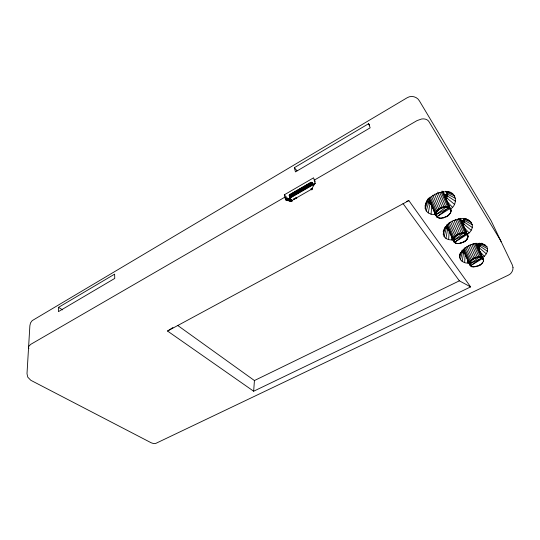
<?xml version="1.0" encoding="UTF-8"?>
<svg xmlns="http://www.w3.org/2000/svg" width="540" height="540" viewBox="0 0 540 540"><rect width="100%" height="100%" fill="white"/><g stroke="black" fill="none" stroke-linecap="round" stroke-linejoin="round"><path stroke-width="0.81" d="M289.649 194.846L289.724 196.189L289.818 194.71L311.02 182.432L312.161 182.635L313.24 184.862L314.557 184.484M453.317 239.909C435.908 240.8 444.575 221.387 456.131 219.875C468.045 214.637 479.48 225.767 466.864 234.846M440.788 218.221L444.461 217.566L440.876 218.241L439.135 218.052L436.961 216.79L436.016 214.63L436.765 212.024L439.054 209.554L442.361 207.812L447.565 207.286L450.063 208.474L450.738 209.507L450.644 212.112L451.062 210.573L443.043 191.491L443.3 192.733M445.919 199.199C447.896 196.978 448.268 193.091 445.615 191.221M58.563 307.348L58.428 311.641L114.757 278.424L114.622 274.144L58.563 307.348L62.566 309.879M450.117 209.331C458.17 204.694 456.955 192.024 446.864 191.383M469.112 262.913C463.091 264.256 456.658 258.215 460.714 252.396M462.834 225.14L464.393 222.197L463.901 219.004L471.548 222.453M464.636 262.548L465.19 254.205M448.619 239.483L449.294 229.966M478.278 248.819L479.831 246.091L479.439 243.149L486.905 246.679C489.071 250.763 485.939 255.251 482.693 257.695M406.492 201.454L408.868 200.603L470.624 286.902L253.658 391.223L254.428 380.545L177.647 325.418M436.03 214.718L431.082 214.218L431.771 205.16M286.855 200.036L287.105 199.112L287.206 199.922C285.647 199.746 288.758 198.032 289.521 199.631M289.507 195.534L289.231 195.851L289.602 194.677L310.824 182.385L312.039 182.959L313.24 184.862M286.538 200.279L286.686 199.402L286.969 200.421L286.673 200.07L286.612 200.576M444.832 195.953L445.73 194.441L447.721 193.752M288.313 199.544L289.791 197.39L312.701 184.14M289.885 201.103C288.502 198.153 291.398 198.2 289.528 195.73L289.15 195.5M450.785 212.038L451.042 210.431L450.036 208.123M467.208 238.997C464.65 242.015 467.991 238.228 467.843 237.735C467.404 237.593 468.322 234.988 467.208 234.259C462.436 230.364 450.589 236.291 454.511 242.318L467.235 234.414L460.12 218.302M456.536 243.452L458.278 243.567L456.536 243.452L454.511 242.318L453.661 240.347L453.85 239.166L455.402 236.75L458.197 234.738L461.592 233.597L464.832 233.51L467.174 234.583L467.788 235.528L467.64 237.924M461.673 221.846L462.564 220.448L464.481 219.8M462.328 223.324L463.226 221.927L464.657 221.319L463.995 219.847M462.139 261.475L463.644 252.673L461.997 250.256M439.884 192.753L445.912 207.198L436.016 214.63L435.544 214.414L428.787 198.207M445.973 238.302L447.599 229.196L445.804 226.564L443.144 234.252M431.082 214.218L428.261 212.915L430.029 203.486L428.746 202.216L428.065 200.617L428.045 198.781M457.218 219.206L463.3 233.267L453.661 240.347L446.735 224.903M476.132 243.196L482.888 258.316L470.576 265.707C466.567 260.496 477.232 255.123 481.916 257.499C483.84 258.113 483.354 260.415 483.334 261.488C483.624 261.326 479.912 266.099 482.733 262.42M475.551 266.591C487.964 263.291 470.185 268.218 471.346 266.369C466.276 261.32 478.143 254.732 482.834 258.485L483.435 260.469M477.131 245.612L478.015 244.316L479.858 243.702M473.101 243.452L479.176 257.297L469.82 263.891L469.382 263.675M483.334 261.488L483.617 260.091L476.557 244.391M450.833 210.823L449.935 208.629L445.912 207.198L447.471 207.454L447.586 206.82L441.207 192.173M467.849 236.736C468.396 234.758 465.251 234.353 464.846 233.064L458.453 218.612M480.472 264.722L478.94 265.626L481.727 263.763M483.273 259.47L481.741 258.053L479.142 257.465L480.539 257.661L480.64 257.087L474.599 243.594M460.397 259.848L462.537 251.606M444.103 236.52L446.411 228.035M428.261 212.915L426.249 210.965L428.746 202.216M459.54 257.756L461.747 251.006M464.832 241.225C459.608 245.295 470.084 237.195 464.778 241.394L466.155 240.3M426.249 210.965C424.028 207.65 425.493 203.701 427.093 200.468M432.999 208.19L436.779 216.824L450.063 208.474L442.692 191.194M425.176 208.494L428.065 200.617M426.134 202.649L428.645 198.315M286.794 199.287L286.598 199.773L287.584 199.031L287.942 200.495L289.811 201.022M443.178 231.647L444.947 227.138M436.961 216.79L449.024 207.59L441.943 191.153M459.635 255.353C463.28 245.619 478.67 239.051 486.905 246.679M454.511 242.318L466.209 233.773L459.79 219.078M470.576 265.707L481.93 257.742L475.524 243.263M425.135 205.652L427.721 199.55M450.164 213.388L450.846 211.775L450.164 213.388L447.808 215.879L443.144 217.802M447.214 193.793L447.869 195.284L446 196.283L445.561 197.795M448.16 223.898L454.113 237.749L453.303 240.253L453.89 241.421M447.242 224.424L453.404 238.889C455.72 235.298 462.341 231.14 467.208 234.259M467.843 237.735L466.054 240.32M311.857 189.149L310.959 188.96L311.789 189.918M467.998 236.635L467.026 239.139M480.512 245.16L478.305 246.071L478.001 247.61M450.981 210.715L450.792 209.189M289.528 195.116L289.818 194.71L289.217 195.129L289.602 194.677L289.339 196.088L312.039 182.959L311.675 182.412L312.255 182.79L311.924 182.716M449.152 214.691L450.225 213.287M314.975 183.033L314.55 184.694M462.53 252.369L464.036 251.309M428.119 199.665C433.485 193.793 442.051 190.397 449.915 192.436M450.589 209.642C447.977 202.406 431.818 209.52 436.631 216.783M429.428 203.283L430.745 202.433M447.808 215.879L449.199 214.616M446.823 228.704L448.106 227.914M480.458 264.782L481.768 263.682M253.658 391.223L167.528 331.04L172.922 327.544M446.216 216.871L447.836 215.818M471.218 266.335L474.14 266.828L472.48 266.726M464.866 241.34L460.35 243.189M368.618 123.707L370.17 127.818L295.447 171.882L294.347 167.69L368.618 123.707L369.576 125.084M284.317 194.812L313.598 177.809L315.09 183.067L311.587 189.196L290.837 201.13L285.593 200.09L284.317 194.812L288.725 199.631M479.419 265.194L480.438 264.607M289.535 196.486L312.242 183.364M289.757 196.877L312.464 183.762M290.237 197.586L312.937 184.484M293.639 198.929L293.888 199.051C295.198 197.822 297.79 197.512 294.935 198.923M311.209 189.088L312.316 188.447M293.888 199.051L296.231 197.978M311.378 189.263L312.485 188.629M311.526 189.385L312.633 188.75M167.528 331.04L408.868 200.603M436.016 214.63L448.821 207.934L447.471 207.454M453.661 240.347L466.007 234.103L463.266 233.449L466.007 234.103M477.893 248.468L479.378 247.732M469.82 263.891L481.741 258.053L480.539 257.661M254.428 380.545L459.365 280.834L470.624 286.902M444.38 217.485L446.175 216.722M463.3 242.285L458.109 243.601M464.663 252.761L464.204 252.956L463.577 251.498M439.25 218.072L437.636 217.458L438.014 217.539M455.49 243L455.119 242.906M311.513 182.331L310.824 182.385L311.418 182.331M459.824 243.446L461.538 242.892M311.816 182.547L312.161 182.635L311.02 182.432L311.567 182.338M311.02 182.432L311.722 182.365M480.64 257.087C476.287 256.534 468.275 260.03 470.009 264.877M482.868 258.167C478.183 255.373 467.674 259.673 470.408 265.734M473.897 266.747L475.612 266.699M455.49 219.362L461.585 233.422L464.879 233.321M464.15 224.255L462.571 223.918M447.586 206.82C442.611 205.936 433.985 210.431 436.286 215.804M450.104 208.136C444.825 204.485 433.141 210.067 436.779 216.824M287.489 200.549L287.942 200.495L286.673 200.07L287.307 200.536M479.041 247.961L478.264 247.799M464.846 233.064C459.979 231.856 450.522 236.885 454.336 242.352M439.135 218.052L440.876 218.241M446.918 198.518L445.75 198.092M479.169 257.108L480.674 257.33M479.176 257.297L480.634 257.512M463.3 233.267L464.832 233.51M445.945 206.806L447.613 207.083M315.158 183.377L312.998 183.985L313.166 184.775L290.473 197.87L290.331 197.073M445.952 207.002L447.565 207.286M436.178 213.347L429.26 197.626M470.03 262.798L463.752 249.028M456.766 243.425L454.093 242.197L446.978 225.464M455.207 243.013L456.651 243.479M446.405 191.511L452.743 193.826M464.812 218.457L467.08 219.328M464.292 218.423L469.733 220.583M436.765 212.024L430.178 197.012M481.228 243.203L482.72 243.83M470.624 261.671L464.353 247.84M481.403 243.351L485.217 244.971M446.87 192.53L454.7 195.878M463.644 252.673L465.244 253.375M447.599 229.196L448.733 229.709M430.029 203.486L431.231 204.053M447.505 194.164L455.659 198.423M464.468 220.502L472.399 224.788M479.945 244.526L487.667 248.825M482.888 258.316L481.93 257.742L482.834 258.485M467.235 234.414L466.209 233.773L467.174 234.583M450.124 208.298L449.024 207.59L450.063 208.474M447.471 196.013L455.571 201.299M471.569 260.564L465.642 247.435M455.402 236.75L449.138 222.649M464.393 222.197L472.25 227.428M437.744 210.735L431.494 196.432M479.831 246.091L487.465 251.262M463.226 249.426L470.171 265.572L471.346 266.369M436.536 216.675L437.859 217.593M446.783 197.944L454.457 204.296M463.685 223.978L471.116 230.189M481.862 257.911L482.72 258.626M479.122 247.745L486.317 253.82M466.135 233.955L467.046 234.738M448.949 207.779L449.935 208.629M312.255 182.79L311.877 182.412L312.39 183.087M296.804 198.531L296.055 197.802M472.811 259.551L466.918 246.375M456.678 235.663L450.779 222.271M439.054 209.554L432.83 195.203M446.634 201.056L452.399 207.212M464.076 227.509L469.085 232.888M480.013 251.681L484.319 256.325M287.098 199.564L284.877 197.154L30.706 344.365L28.782 346.336A7.675 4.367 1.2 0 0 28.883 348.604M290.007 198.268L292.275 200.759M289.852 198.376L292.12 200.867M289.71 198.504L291.978 200.995M289.589 198.653L291.863 201.143M289.494 198.815L291.769 201.305M289.44 198.97L291.141 200.84M289.413 199.125L291.121 200.995M290.918 201.17L289.433 199.267L291.134 201.137M311.135 188.568L311.958 189.526M294.347 167.69L297.014 170.795M315.326 181.4L314.26 180.137L417.062 120.589L421.713 118.969A9.531 6.784 -28 0 1 428.963 121.642L500.668 240.651A7.911 4.59 -23.7 0 1 501.039 241.799M435.922 215.757L428.753 198.666M290.176 196.904L289.798 196.351M453.539 241.367L446.654 225.275M469.672 264.823L463.104 249.723M289.433 199.267L290.952 201.204M403.029 203.56L459.365 280.834M458.197 234.738L452.331 221.306M440.62 208.562L434.444 194.164M474.282 258.694L468.43 245.471M479.392 243.743L480.053 245.201M478.913 243.871L479.567 245.322M478.44 244.06L479.101 245.518M478.015 244.316L478.67 245.768M477.65 244.613L478.305 246.071M477.374 244.944L478.028 246.402M476.375 243.338L483.638 260.233M463.495 219.976L464.157 221.447M463.01 220.178L463.671 221.657M462.564 220.448L463.226 221.927M462.193 220.772L462.848 222.251M461.909 221.13L462.564 222.601M460.418 218.511L468.065 236.5M471.785 244.35L477.542 257.614M460.296 218.896L467.714 235.595M470.084 244.782L475.889 258.032M464.508 232.801L465.176 234.32M446.688 193.928L447.35 195.419M446.189 194.15L446.843 195.642M445.73 194.441L446.384 195.932M445.345 194.792L446 196.283M445.061 195.169L445.716 196.668M443.637 193.502L449.361 206.584M454.052 220.577L459.871 234.036M437.744 192.132L444.157 207.347M463.151 251.748L463.779 253.206M436.226 193.381L442.361 207.812M447.626 228.116L448.254 229.595L447.815 229.865L447.188 228.386M429.138 198.936L432.358 206.644M430.252 202.649L430.873 204.147M289.177 199.328L289.541 200.792M288.839 199.152L289.204 200.624M288.454 199.044L288.812 200.509M288.029 198.997L288.387 200.468M467.512 259.106L467.721 262.994M451.663 235.953L451.865 239.99M434.308 210.593L434.504 214.792M287.159 200.678A2.153 0.553 60.6 0 1 285.991 198.362M286.808 200.374A2.585 0.661 60.6 0 1 285.768 198.119M513 267.361C513.23 270.601 511.38 273.78 508.41 275.13L155.716 443.435L153.421 443.536L151.186 442.78L30.8 380.281L27.797 377.197L27 373.721L29.876 325.681L30.517 322.906L32.177 320.645L407.187 97.733C411.264 95.141 417.123 96.674 419.425 100.913L491.11 220.739L512.19 264.681L513 267.361"/></g></svg>
